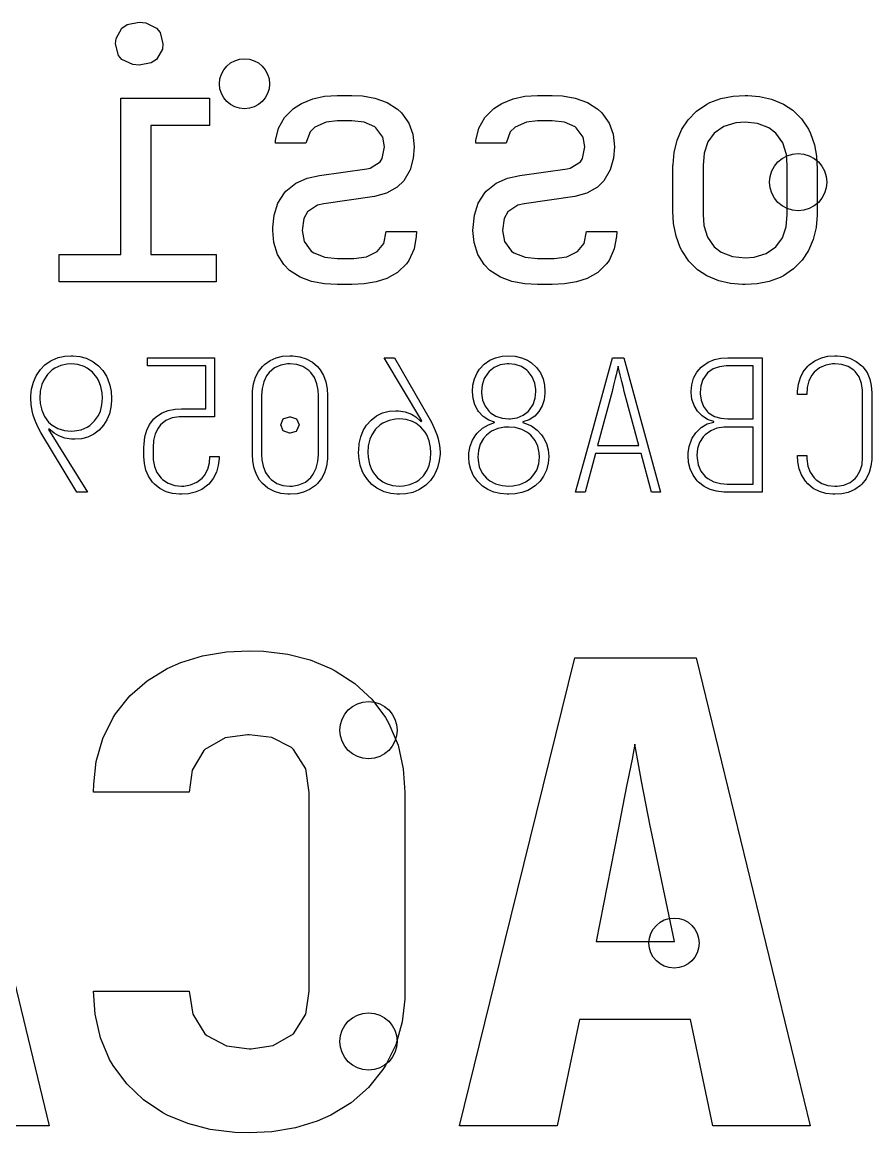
# Model space of a CAD drawing. Extents: x 0.7 to 11, y -6.1 to -1.6.
# Drawn here: x 4.01 to 4.71, y -5.015 to -4.099 of the extents above; entities that cross this region are included whole.
import ezdxf

# ---------------------------------------------------------------- set-up
doc = ezdxf.new("R2010")
doc.units = 0
doc.header["$MEASUREMENT"] = 0
doc.layers.add('BLACK', color=7, linetype='CONTINUOUS')

msp = doc.modelspace()

# ---------------------------------------------------------------- linework, layer by layer
at = {"layer": 'BLACK', "linetype": 'CONTINUOUS'}
for p, q in [((4.09182, -4.1037), (4.09626, -4.10074)), ((4.09626, -4.10074), (4.10614, -4.09885)), ((4.10614, -4.09885), (4.11145, -4.09932)), ((4.11145, -4.09932), (4.12047, -4.1037)), ((4.08699, -4.1124), (4.09182, -4.1037)), ((4.12047, -4.1037), (4.12345, -4.10742)), ((4.12345, -4.10742), (4.12571, -4.11678)), ((4.08658, -4.11678), (4.08699, -4.1124)), ((4.08905, -4.12621), (4.08658, -4.11678)), ((4.1253, -4.12101), (4.12047, -4.12947)), ((4.12571, -4.11678), (4.1253, -4.12101)), ((4.09182, -4.12947), (4.08905, -4.12621)), ((4.10082, -4.13368), (4.09182, -4.12947)), ((4.12047, -4.12947), (4.116, -4.13232)), ((4.10614, -4.13414), (4.10082, -4.13368)), ((4.116, -4.13232), (4.10614, -4.13414)), ((4.09095, -4.29039), (4.09095, -4.1614)), ((4.09095, -4.1614), (4.16398, -4.1614)), ((4.16398, -4.1614), (4.16398, -4.184)), ((4.23346, -4.1701), (4.23993, -4.16587)), ((4.23993, -4.16587), (4.24938, -4.16195)), ((4.24938, -4.16195), (4.25887, -4.15991)), ((4.25887, -4.15991), (4.26937, -4.15923)), ((4.26937, -4.15923), (4.28154, -4.15923)), ((4.28154, -4.15923), (4.29015, -4.15963)), ((4.29015, -4.15963), (4.30052, -4.1614)), ((4.30052, -4.1614), (4.31064, -4.16507)), ((4.31064, -4.16507), (4.31914, -4.17053)), ((4.39866, -4.1701), (4.40513, -4.16587)), ((4.40513, -4.16587), (4.41458, -4.16195)), ((4.41458, -4.16195), (4.42407, -4.15991)), ((4.42407, -4.15991), (4.43457, -4.15923)), ((4.43457, -4.15923), (4.44674, -4.15923)), ((4.44674, -4.15923), (4.45535, -4.15963)), ((4.45535, -4.15963), (4.46572, -4.1614)), ((4.46572, -4.1614), (4.47584, -4.16507)), ((4.47584, -4.16507), (4.48434, -4.17053)), ((4.56576, -4.17207), (4.57415, -4.1664)), ((4.57415, -4.1664), (4.57667, -4.16512)), ((4.57667, -4.16512), (4.58576, -4.16176)), ((4.58576, -4.16176), (4.59586, -4.1598)), ((4.59586, -4.1598), (4.60583, -4.15923)), ((4.60583, -4.15923), (4.60809, -4.15926)), ((4.60809, -4.15926), (4.61779, -4.16008)), ((4.61779, -4.16008), (4.62766, -4.16232)), ((4.62766, -4.16232), (4.63742, -4.1664)), ((4.63742, -4.1664), (4.64518, -4.1715)), ((4.226, -4.17755), (4.23346, -4.1701)), ((4.31914, -4.17053), (4.32234, -4.17349)), ((4.32234, -4.17349), (4.32847, -4.18205)), ((4.3912, -4.17755), (4.39866, -4.1701)), ((4.48434, -4.17053), (4.48754, -4.17349)), ((4.48754, -4.17349), (4.49367, -4.18205)), ((4.55876, -4.17925), (4.56576, -4.17207)), ((4.64518, -4.1715), (4.65235, -4.17853)), ((4.16398, -4.184), (4.11576, -4.184)), ((4.11576, -4.184), (4.11576, -4.29039)), ((4.22104, -4.18633), (4.226, -4.17755)), ((4.25105, -4.18539), (4.24699, -4.18932)), ((4.26031, -4.18115), (4.25105, -4.18539)), ((4.26937, -4.18015), (4.26031, -4.18115)), ((4.28154, -4.18015), (4.26937, -4.18015)), ((4.29155, -4.18126), (4.28154, -4.18015)), ((4.30043, -4.18526), (4.29155, -4.18126)), ((4.30135, -4.18597), (4.30043, -4.18526)), ((4.32847, -4.18205), (4.33171, -4.19117)), ((4.38624, -4.18633), (4.3912, -4.17755)), ((4.41626, -4.18539), (4.41219, -4.18932)), ((4.42551, -4.18115), (4.41626, -4.18539)), ((4.43457, -4.18015), (4.42551, -4.18115)), ((4.44674, -4.18015), (4.43457, -4.18015)), ((4.45675, -4.18126), (4.44674, -4.18015)), ((4.46563, -4.18526), (4.45675, -4.18126)), ((4.46655, -4.18597), (4.46563, -4.18526)), ((4.49367, -4.18205), (4.49691, -4.19117)), ((4.55362, -4.18707), (4.55876, -4.17925)), ((4.58826, -4.1848), (4.58035, -4.19034)), ((4.59815, -4.18182), (4.58826, -4.1848)), ((4.60583, -4.18125), (4.59815, -4.18182)), ((4.61606, -4.18233), (4.60583, -4.18125)), ((4.62542, -4.18595), (4.61606, -4.18233)), ((4.65235, -4.17853), (4.65809, -4.18707)), ((4.2186, -4.19643), (4.22104, -4.18633)), ((4.24699, -4.18932), (4.24346, -4.19861)), ((4.30714, -4.19377), (4.30135, -4.18597)), ((4.30851, -4.20164), (4.30714, -4.19377)), ((4.33171, -4.19117), (4.33279, -4.20164)), ((4.3838, -4.19643), (4.38624, -4.18633)), ((4.41219, -4.18932), (4.40866, -4.19861)), ((4.47234, -4.19377), (4.46655, -4.18597)), ((4.47371, -4.20164), (4.47234, -4.19377)), ((4.49691, -4.19117), (4.49799, -4.20164)), ((4.54976, -4.19606), (4.55362, -4.18707)), ((4.58035, -4.19034), (4.57509, -4.1976)), ((4.63122, -4.19034), (4.62542, -4.18595)), ((4.63693, -4.19836), (4.63122, -4.19034)), ((4.65809, -4.18707), (4.65981, -4.19053)), ((4.65981, -4.19053), (4.66309, -4.19997)), ((4.21841, -4.19861), (4.2186, -4.19643)), ((4.24346, -4.19861), (4.21841, -4.19861)), ((4.3066, -4.2112), (4.30851, -4.20164)), ((4.33279, -4.20164), (4.33211, -4.21087)), ((4.38361, -4.19861), (4.3838, -4.19643)), ((4.40866, -4.19861), (4.38361, -4.19861)), ((4.4718, -4.2112), (4.47371, -4.20164)), ((4.49799, -4.20164), (4.49731, -4.21087)), ((4.54734, -4.20619), (4.54976, -4.19606)), ((4.57509, -4.1976), (4.57202, -4.20688)), ((4.63985, -4.20783), (4.63693, -4.19836)), ((4.66309, -4.19997), (4.66482, -4.20945)), ((4.30481, -4.21409), (4.3066, -4.2112)), ((4.33211, -4.21087), (4.32945, -4.22071)), ((4.47001, -4.21409), (4.4718, -4.2112)), ((4.49731, -4.21087), (4.49465, -4.22071)), ((4.54637, -4.21629), (4.54734, -4.20619)), ((4.57202, -4.20688), (4.57112, -4.21707)), ((4.64059, -4.21707), (4.63985, -4.20783)), ((4.66482, -4.20945), (4.6654, -4.21986)), ((4.2548, -4.22534), (4.29389, -4.21986)), ((4.29389, -4.21986), (4.29646, -4.21932)), ((4.29646, -4.21932), (4.30481, -4.21409)), ((4.32945, -4.22071), (4.32423, -4.22962)), ((4.42001, -4.22534), (4.45909, -4.21986)), ((4.45909, -4.21986), (4.46166, -4.21932)), ((4.46166, -4.21932), (4.47001, -4.21409)), ((4.49465, -4.22071), (4.48943, -4.22962)), ((4.54631, -4.21986), (4.54636, -4.21707)), ((4.54631, -4.25458), (4.54631, -4.21986)), ((4.54636, -4.21707), (4.54637, -4.21629)), ((4.57112, -4.21707), (4.57112, -4.25732)), ((4.64059, -4.25732), (4.64059, -4.21707)), ((4.6654, -4.21986), (4.6654, -4.25458)), ((4.23528, -4.23166), (4.2447, -4.22759)), ((4.2447, -4.22759), (4.2548, -4.22534)), ((4.32423, -4.22962), (4.31887, -4.23493)), ((4.40048, -4.23166), (4.4099, -4.22759)), ((4.4099, -4.22759), (4.42001, -4.22534)), ((4.48943, -4.22962), (4.48407, -4.23493)), ((4.22036, -4.2482), (4.22586, -4.23943)), ((4.22586, -4.23943), (4.2271, -4.23805)), ((4.2271, -4.23805), (4.23528, -4.23166)), ((4.31004, -4.23995), (4.30024, -4.24246)), ((4.31887, -4.23493), (4.31004, -4.23995)), ((4.38556, -4.2482), (4.39106, -4.23943)), ((4.39106, -4.23943), (4.3923, -4.23805)), ((4.3923, -4.23805), (4.40048, -4.23166)), ((4.47524, -4.23995), (4.46544, -4.24246)), ((4.48407, -4.23493), (4.47524, -4.23995)), ((4.21734, -4.25793), (4.22036, -4.2482)), ((4.25836, -4.24852), (4.25314, -4.24964)), ((4.30024, -4.24246), (4.25836, -4.24852)), ((4.38254, -4.25793), (4.38556, -4.2482)), ((4.42356, -4.24852), (4.41834, -4.24964)), ((4.46544, -4.24246), (4.42356, -4.24852)), ((4.21623, -4.2681), (4.21734, -4.25793)), ((4.24485, -4.25515), (4.24183, -4.2608)), ((4.25314, -4.24964), (4.24485, -4.25515)), ((4.38144, -4.2681), (4.38254, -4.25793)), ((4.41005, -4.25515), (4.40703, -4.2608)), ((4.41834, -4.24964), (4.41005, -4.25515)), ((4.54689, -4.26484), (4.54631, -4.25458)), ((4.57112, -4.25732), (4.57185, -4.26656)), ((4.63968, -4.26751), (4.64059, -4.25732)), ((4.66534, -4.25809), (4.66437, -4.26807)), ((4.6654, -4.25458), (4.66534, -4.25809)), ((4.24183, -4.2608), (4.24043, -4.27054)), ((4.40703, -4.2608), (4.40563, -4.27054)), ((4.54889, -4.27525), (4.54689, -4.26484)), ((4.57185, -4.26656), (4.57472, -4.27603)), ((4.63656, -4.27679), (4.63968, -4.26751)), ((4.2162, -4.27054), (4.21623, -4.2681)), ((4.21707, -4.28057), (4.2162, -4.27054)), ((4.24043, -4.27054), (4.2421, -4.27981)), ((4.3078, -4.28122), (4.3099, -4.27136)), ((4.3099, -4.27136), (4.33471, -4.27136)), ((4.33456, -4.27565), (4.33275, -4.28585)), ((4.33471, -4.27136), (4.33456, -4.27565)), ((4.3814, -4.27054), (4.38144, -4.2681)), ((4.38227, -4.28057), (4.3814, -4.27054)), ((4.40563, -4.27054), (4.4073, -4.27981)), ((4.473, -4.28122), (4.4751, -4.27136)), ((4.4751, -4.27136), (4.49991, -4.27136)), ((4.49976, -4.27565), (4.49795, -4.28585)), ((4.49991, -4.27136), (4.49976, -4.27565)), ((4.55231, -4.28461), (4.54889, -4.27525)), ((4.57472, -4.27603), (4.58035, -4.28405)), ((4.63122, -4.28405), (4.63656, -4.27679)), ((4.66437, -4.26807), (4.66195, -4.27817)), ((4.22013, -4.29043), (4.21707, -4.28057)), ((4.2421, -4.27981), (4.24803, -4.28765)), ((4.30245, -4.2878), (4.3078, -4.28122)), ((4.33275, -4.28585), (4.32851, -4.29525)), ((4.38533, -4.29043), (4.38227, -4.28057)), ((4.4073, -4.27981), (4.41323, -4.28765)), ((4.46765, -4.2878), (4.473, -4.28122)), ((4.49795, -4.28585), (4.49371, -4.29525)), ((4.55362, -4.28722), (4.55231, -4.28461)), ((4.58035, -4.28405), (4.5861, -4.28844)), ((4.62325, -4.28959), (4.63122, -4.28405)), ((4.66195, -4.27817), (4.65809, -4.28722)), ((4.03999, -4.31299), (4.03999, -4.29039)), ((4.03999, -4.29039), (4.09095, -4.29039)), ((4.11576, -4.29039), (4.16951, -4.29039)), ((4.16951, -4.29039), (4.16951, -4.31299)), ((4.2254, -4.29879), (4.22013, -4.29043)), ((4.24803, -4.28765), (4.25002, -4.28907)), ((4.25002, -4.28907), (4.25922, -4.29271)), ((4.25922, -4.29271), (4.26937, -4.29371)), ((4.26937, -4.29371), (4.28154, -4.29371)), ((4.28154, -4.29371), (4.2832, -4.29369)), ((4.2832, -4.29369), (4.2935, -4.29223)), ((4.2935, -4.29223), (4.30245, -4.2878)), ((4.32851, -4.29525), (4.32643, -4.29819)), ((4.3906, -4.29879), (4.38533, -4.29043)), ((4.41323, -4.28765), (4.41522, -4.28907)), ((4.41522, -4.28907), (4.42442, -4.29271)), ((4.42442, -4.29271), (4.43457, -4.29371)), ((4.43457, -4.29371), (4.44674, -4.29371)), ((4.44674, -4.29371), (4.4484, -4.29369)), ((4.4484, -4.29369), (4.4587, -4.29223)), ((4.4587, -4.29223), (4.46765, -4.2878)), ((4.49371, -4.29525), (4.49163, -4.29819)), ((4.55936, -4.29584), (4.55362, -4.28722)), ((4.5861, -4.28844), (4.59549, -4.29206)), ((4.59549, -4.29206), (4.60583, -4.29314)), ((4.60583, -4.29314), (4.61342, -4.29257)), ((4.61342, -4.29257), (4.62325, -4.28959)), ((4.65293, -4.29512), (4.64589, -4.30235)), ((4.65809, -4.28722), (4.65293, -4.29512)), ((4.23014, -4.30352), (4.2254, -4.29879)), ((4.23886, -4.30917), (4.23014, -4.30352)), ((4.32643, -4.29819), (4.31911, -4.3052)), ((4.39534, -4.30352), (4.3906, -4.29879)), ((4.40406, -4.30917), (4.39534, -4.30352)), ((4.49163, -4.29819), (4.48431, -4.3052)), ((4.56653, -4.30293), (4.55936, -4.29584)), ((4.57429, -4.30804), (4.56653, -4.30293)), ((4.64589, -4.30235), (4.63742, -4.30804)), ((4.16951, -4.31299), (4.03999, -4.31299)), ((4.24813, -4.31264), (4.23886, -4.30917)), ((4.25884, -4.31464), (4.24813, -4.31264)), ((4.30151, -4.31301), (4.29156, -4.31471)), ((4.31034, -4.31011), (4.30151, -4.31301)), ((4.31911, -4.3052), (4.31034, -4.31011)), ((4.41333, -4.31264), (4.40406, -4.30917)), ((4.42404, -4.31464), (4.41333, -4.31264)), ((4.46671, -4.31301), (4.45676, -4.31471)), ((4.47554, -4.31011), (4.46671, -4.31301)), ((4.48431, -4.3052), (4.47554, -4.31011)), ((4.58405, -4.31212), (4.57429, -4.30804)), ((4.59391, -4.31436), (4.58405, -4.31212)), ((4.62576, -4.31268), (4.6157, -4.31464)), ((4.63487, -4.30932), (4.62576, -4.31268)), ((4.63742, -4.30804), (4.63487, -4.30932)), ((4.26937, -4.3152), (4.25884, -4.31464)), ((4.28154, -4.3152), (4.26937, -4.3152)), ((4.29156, -4.31471), (4.28154, -4.3152)), ((4.43457, -4.3152), (4.42404, -4.31464)), ((4.44674, -4.3152), (4.43457, -4.3152)), ((4.45676, -4.31471), (4.44674, -4.3152)), ((4.60358, -4.31518), (4.59391, -4.31436)), ((4.60583, -4.3152), (4.60358, -4.31518)), ((4.6157, -4.31464), (4.60583, -4.3152)), ((4.03276, -4.3783), (4.03418, -4.37751)), ((4.03418, -4.37751), (4.03923, -4.37544)), ((4.03923, -4.37544), (4.04472, -4.37424)), ((4.04472, -4.37424), (4.05006, -4.37389)), ((4.05006, -4.37389), (4.05126, -4.3739)), ((4.05126, -4.3739), (4.05702, -4.37451)), ((4.05702, -4.37451), (4.06234, -4.37598)), ((4.06234, -4.37598), (4.06723, -4.37832)), ((4.11304, -4.38229), (4.11304, -4.37557)), ((4.11304, -4.37557), (4.16824, -4.37557)), ((4.16824, -4.37557), (4.16824, -4.42429)), ((4.20939, -4.38115), (4.21419, -4.3777)), ((4.21419, -4.3777), (4.219, -4.37558)), ((4.219, -4.37558), (4.22437, -4.37431)), ((4.22437, -4.37431), (4.2303, -4.37389)), ((4.2303, -4.37389), (4.23294, -4.37396)), ((4.23294, -4.37396), (4.23869, -4.37475)), ((4.23869, -4.37475), (4.24388, -4.37638)), ((4.24388, -4.37638), (4.2491, -4.37929)), ((4.33911, -4.42757), (4.30811, -4.37557)), ((4.30811, -4.37557), (4.31672, -4.37557)), ((4.31672, -4.37557), (4.34499, -4.42484)), ((4.39059, -4.38089), (4.39521, -4.37767)), ((4.39521, -4.37767), (4.40009, -4.37552)), ((4.40009, -4.37552), (4.4055, -4.37426)), ((4.4055, -4.37426), (4.41086, -4.37389)), ((4.41086, -4.37389), (4.41615, -4.37425)), ((4.41615, -4.37425), (4.42152, -4.3755)), ((4.42152, -4.3755), (4.42643, -4.37764)), ((4.42643, -4.37764), (4.42964, -4.3797)), ((4.47657, -4.44781), (4.49636, -4.37557)), ((4.49636, -4.37557), (4.50576, -4.37557)), ((4.50576, -4.37557), (4.53613, -4.48645)), ((4.57525, -4.37923), (4.58058, -4.37705)), ((4.58058, -4.37705), (4.58581, -4.37594)), ((4.58581, -4.37594), (4.59157, -4.37557)), ((4.59157, -4.37557), (4.61998, -4.37557)), ((4.61998, -4.37557), (4.61998, -4.48645)), ((4.66329, -4.37798), (4.66873, -4.37555)), ((4.66873, -4.37555), (4.67406, -4.3743)), ((4.67406, -4.3743), (4.67993, -4.37389)), ((4.67993, -4.37389), (4.68164, -4.37392)), ((4.68164, -4.37392), (4.68725, -4.37454)), ((4.68725, -4.37454), (4.69235, -4.37595)), ((4.69235, -4.37595), (4.69754, -4.37852)), ((4.02157, -4.38959), (4.02466, -4.38515)), ((4.02466, -4.38515), (4.02839, -4.38139)), ((4.02839, -4.38139), (4.03276, -4.3783)), ((4.03434, -4.38557), (4.03038, -4.38931)), ((4.03646, -4.38415), (4.03434, -4.38557)), ((4.04154, -4.38186), (4.03646, -4.38415)), ((4.04677, -4.38078), (4.04154, -4.38186)), ((4.05006, -4.38061), (4.04677, -4.38078)), ((4.05539, -4.38111), (4.05006, -4.38061)), ((4.06067, -4.38277), (4.05539, -4.38111)), ((4.06329, -4.38415), (4.06067, -4.38277)), ((4.06761, -4.38748), (4.06329, -4.38415)), ((4.06723, -4.37832), (4.06815, -4.37889)), ((4.06815, -4.37889), (4.07239, -4.38214)), ((4.07239, -4.38214), (4.07602, -4.38606)), ((4.07602, -4.38606), (4.07902, -4.39066)), ((4.16097, -4.38229), (4.11304, -4.38229)), ((4.16097, -4.41757), (4.16097, -4.38229)), ((4.20209, -4.39165), (4.20454, -4.38689)), ((4.20454, -4.38689), (4.20778, -4.38273)), ((4.20778, -4.38273), (4.20939, -4.38115)), ((4.21765, -4.38392), (4.21329, -4.38762)), ((4.22288, -4.38159), (4.21765, -4.38392)), ((4.22833, -4.38067), (4.22288, -4.38159)), ((4.2303, -4.38061), (4.22833, -4.38067)), ((4.23607, -4.38116), (4.2303, -4.38061)), ((4.24112, -4.38283), (4.23607, -4.38116)), ((4.24589, -4.38597), (4.24112, -4.38283)), ((4.24755, -4.38762), (4.24589, -4.38597)), ((4.2491, -4.37929), (4.25306, -4.38273)), ((4.25306, -4.38273), (4.25548, -4.38564)), ((4.25548, -4.38564), (4.25818, -4.39023)), ((4.38471, -4.38809), (4.38679, -4.38494)), ((4.38679, -4.38494), (4.39059, -4.38089)), ((4.39893, -4.38362), (4.39469, -4.38699)), ((4.40391, -4.3815), (4.39893, -4.38362)), ((4.40963, -4.38063), (4.40391, -4.3815)), ((4.41086, -4.38061), (4.40963, -4.38063)), ((4.41617, -4.38111), (4.41086, -4.38061)), ((4.42137, -4.38286), (4.41617, -4.38111)), ((4.42583, -4.38585), (4.42137, -4.38286)), ((4.42703, -4.38699), (4.42583, -4.38585)), ((4.42964, -4.3797), (4.43375, -4.38348)), ((4.43375, -4.38348), (4.437, -4.38809)), ((4.50065, -4.38456), (4.49948, -4.38974)), ((4.50106, -4.38258), (4.50065, -4.38456)), ((4.50226, -4.38781), (4.50106, -4.38258)), ((4.56597, -4.38751), (4.56957, -4.38331)), ((4.56957, -4.38331), (4.57062, -4.38237)), ((4.57062, -4.38237), (4.57525, -4.37923)), ((4.57962, -4.38479), (4.57493, -4.38809)), ((4.58482, -4.38297), (4.57962, -4.38479)), ((4.59026, -4.38231), (4.58482, -4.38297)), ((4.59157, -4.38229), (4.59026, -4.38231)), ((4.61242, -4.38229), (4.59157, -4.38229)), ((4.61242, -4.42597), (4.61242, -4.38229)), ((4.65381, -4.38725), (4.65749, -4.38255)), ((4.65749, -4.38255), (4.65856, -4.3815)), ((4.65856, -4.3815), (4.66329, -4.37798)), ((4.66728, -4.38378), (4.66292, -4.38733)), ((4.67251, -4.38155), (4.66728, -4.38378)), ((4.67796, -4.38067), (4.67251, -4.38155)), ((4.67993, -4.38061), (4.67796, -4.38067)), ((4.68554, -4.38111), (4.67993, -4.38061)), ((4.69095, -4.38285), (4.68554, -4.38111)), ((4.69547, -4.38582), (4.69095, -4.38285)), ((4.69666, -4.38696), (4.69547, -4.38582)), ((4.69754, -4.37852), (4.70204, -4.38213)), ((4.70204, -4.38213), (4.70304, -4.38318)), ((4.70304, -4.38318), (4.70641, -4.38783)), ((4.01739, -4.40138), (4.0188, -4.39571)), ((4.0188, -4.39571), (4.02103, -4.39056)), ((4.02103, -4.39056), (4.02157, -4.38959)), ((4.0273, -4.39397), (4.02574, -4.39769)), ((4.03038, -4.38931), (4.0273, -4.39397)), ((4.07112, -4.39176), (4.06761, -4.38748)), ((4.07245, -4.39405), (4.07112, -4.39176)), ((4.07447, -4.39914), (4.07245, -4.39405)), ((4.07902, -4.39066), (4.08003, -4.39267)), ((4.08003, -4.39267), (4.08196, -4.39807)), ((4.20044, -4.39701), (4.20209, -4.39165)), ((4.20879, -4.39529), (4.20741, -4.40095)), ((4.21116, -4.39042), (4.20879, -4.39529)), ((4.21329, -4.38762), (4.21116, -4.39042)), ((4.25062, -4.39196), (4.24755, -4.38762)), ((4.25269, -4.39709), (4.25062, -4.39196)), ((4.25818, -4.39023), (4.26008, -4.39542)), ((4.26008, -4.39542), (4.26117, -4.40121)), ((4.3813, -4.39825), (4.38256, -4.39292)), ((4.38256, -4.39292), (4.38471, -4.38809)), ((4.39068, -4.39279), (4.38898, -4.39811)), ((4.39358, -4.38822), (4.39068, -4.39279)), ((4.39469, -4.38699), (4.39358, -4.38822)), ((4.4303, -4.39134), (4.42703, -4.38699)), ((4.43235, -4.39644), (4.4303, -4.39134)), ((4.437, -4.38809), (4.43916, -4.39292)), ((4.43916, -4.39292), (4.44042, -4.39824)), ((4.49879, -4.39265), (4.49743, -4.39809)), ((4.49948, -4.38974), (4.49879, -4.39265)), ((4.50274, -4.38974), (4.50226, -4.38781)), ((4.50406, -4.39505), (4.50274, -4.38974)), ((4.50543, -4.40041), (4.50406, -4.39505)), ((4.56185, -4.39791), (4.56339, -4.39238)), ((4.56339, -4.39238), (4.56597, -4.38751)), ((4.57102, -4.39354), (4.56937, -4.39872)), ((4.5742, -4.38883), (4.57102, -4.39354)), ((4.57493, -4.38809), (4.5742, -4.38883)), ((4.64991, -4.39725), (4.65146, -4.39197)), ((4.65146, -4.39197), (4.65381, -4.38725)), ((4.65842, -4.39472), (4.65704, -4.40022)), ((4.66079, -4.39002), (4.65842, -4.39472)), ((4.66292, -4.38733), (4.66079, -4.39002)), ((4.69988, -4.39137), (4.69666, -4.38696)), ((4.70191, -4.39669), (4.69988, -4.39137)), ((4.70641, -4.38783), (4.70875, -4.39321)), ((4.70875, -4.39321), (4.70994, -4.39851)), ((4.01684, -4.40693), (4.01739, -4.40138)), ((4.0245, -4.40322), (4.0242, -4.40885)), ((4.02574, -4.39769), (4.0245, -4.40322)), ((4.0755, -4.40436), (4.07447, -4.39914)), ((4.07576, -4.40901), (4.0755, -4.40436)), ((4.08196, -4.39807), (4.08298, -4.40337)), ((4.08298, -4.40337), (4.08332, -4.40909)), ((4.19946, -4.40665), (4.19959, -4.40297)), ((4.19959, -4.40297), (4.20044, -4.39701)), ((4.20741, -4.40095), (4.20702, -4.40665)), ((4.25368, -4.40232), (4.25269, -4.39709)), ((4.2539, -4.40665), (4.25368, -4.40232)), ((4.26117, -4.40121), (4.26146, -4.40665)), ((4.38093, -4.40352), (4.3813, -4.39825)), ((4.38143, -4.40914), (4.38093, -4.40352)), ((4.38898, -4.39811), (4.38849, -4.40352)), ((4.38849, -4.40352), (4.38852, -4.40476)), ((4.38852, -4.40476), (4.38936, -4.41049)), ((4.43317, -4.40165), (4.43235, -4.39644)), ((4.43273, -4.40885), (4.43322, -4.40352)), ((4.43322, -4.40352), (4.43317, -4.40165)), ((4.44077, -4.40466), (4.44008, -4.41019)), ((4.44042, -4.39824), (4.44079, -4.4035)), ((4.44079, -4.4035), (4.44077, -4.40466)), ((4.49607, -4.40337), (4.48413, -4.44781)), ((4.49743, -4.39809), (4.49607, -4.40337)), ((4.5062, -4.40337), (4.50543, -4.40041)), ((4.51831, -4.44781), (4.5062, -4.40337)), ((4.56133, -4.4041), (4.56134, -4.40329)), ((4.56133, -4.40413), (4.56133, -4.4041)), ((4.56193, -4.40961), (4.56133, -4.40413)), ((4.56134, -4.40329), (4.56185, -4.39791)), ((4.56937, -4.39872), (4.56889, -4.40413)), ((4.56889, -4.40413), (4.56891, -4.40539)), ((4.64909, -4.40578), (4.64916, -4.4031)), ((4.64916, -4.4031), (4.64991, -4.39725)), ((4.65704, -4.40022), (4.65665, -4.40578)), ((4.70272, -4.40226), (4.70191, -4.39669)), ((4.70277, -4.40429), (4.70272, -4.40226)), ((4.70277, -4.45773), (4.70277, -4.40429)), ((4.70994, -4.39851), (4.71033, -4.40436)), ((4.71033, -4.40436), (4.71033, -4.45766)), ((4.0168, -4.40885), (4.01684, -4.40693)), ((4.0168, -4.40888), (4.0168, -4.40885)), ((4.01708, -4.41413), (4.0168, -4.40888)), ((4.01791, -4.41941), (4.01708, -4.41413)), ((4.0242, -4.40885), (4.0245, -4.4133)), ((4.0245, -4.4133), (4.02566, -4.4187)), ((4.07405, -4.41956), (4.07537, -4.4143)), ((4.07537, -4.4143), (4.07576, -4.40901)), ((4.08329, -4.41096), (4.08277, -4.41632)), ((4.08332, -4.40909), (4.08329, -4.41096)), ((4.19946, -4.45537), (4.19946, -4.40665)), ((4.20702, -4.40665), (4.20702, -4.45537)), ((4.2539, -4.45537), (4.2539, -4.40665)), ((4.26146, -4.40665), (4.26146, -4.45537)), ((4.38291, -4.41429), (4.38143, -4.40914)), ((4.38539, -4.41899), (4.38291, -4.41429)), ((4.38936, -4.41049), (4.39142, -4.41549)), ((4.42814, -4.41855), (4.43104, -4.41407)), ((4.43104, -4.41407), (4.43273, -4.40885)), ((4.44008, -4.41019), (4.4384, -4.41526)), ((4.56375, -4.41489), (4.56193, -4.40961)), ((4.56891, -4.40539), (4.5696, -4.41064)), ((4.5696, -4.41064), (4.57147, -4.41566)), ((4.65665, -4.40578), (4.64909, -4.40578)), ((4.01877, -4.42295), (4.01791, -4.41941)), ((4.02056, -4.42826), (4.01877, -4.42295)), ((4.02566, -4.4187), (4.02798, -4.42404)), ((4.06933, -4.4277), (4.07245, -4.42316)), ((4.07245, -4.42316), (4.07405, -4.41956)), ((4.08147, -4.4218), (4.07941, -4.42678)), ((4.08277, -4.41632), (4.08147, -4.4218)), ((4.12023, -4.424), (4.12512, -4.42085)), ((4.12512, -4.42085), (4.13008, -4.41896)), ((4.13008, -4.41896), (4.1357, -4.41786)), ((4.1357, -4.41786), (4.14102, -4.41757)), ((4.14102, -4.41757), (4.16097, -4.41757)), ((4.29731, -4.42695), (4.30168, -4.42358)), ((4.30168, -4.42358), (4.30667, -4.42111)), ((4.30667, -4.42111), (4.31218, -4.41967)), ((4.31218, -4.41967), (4.31764, -4.41925)), ((4.31764, -4.41925), (4.31995, -4.41932)), ((4.31995, -4.41932), (4.3255, -4.42017)), ((4.3255, -4.42017), (4.33071, -4.42216)), ((4.33071, -4.42216), (4.33439, -4.42435)), ((4.386, -4.41988), (4.38539, -4.41899)), ((4.38983, -4.42405), (4.386, -4.41988)), ((4.39142, -4.41549), (4.39469, -4.41975)), ((4.39469, -4.41975), (4.39588, -4.42086)), ((4.39588, -4.42086), (4.40035, -4.42378)), ((4.41781, -4.42509), (4.42279, -4.42303)), ((4.42279, -4.42303), (4.42703, -4.41975)), ((4.42703, -4.41975), (4.42814, -4.41855)), ((4.43574, -4.41985), (4.43228, -4.4237)), ((4.4384, -4.41526), (4.43574, -4.41985)), ((4.56661, -4.41963), (4.56375, -4.41489)), ((4.57039, -4.42355), (4.56661, -4.41963)), ((4.57488, -4.42644), (4.57039, -4.42355)), ((4.57147, -4.41566), (4.57488, -4.42017)), ((4.57488, -4.42017), (4.57564, -4.42087)), ((4.57564, -4.42087), (4.58051, -4.42392)), ((4.02277, -4.43316), (4.02056, -4.42826)), ((4.02798, -4.42404), (4.0314, -4.42862)), ((4.0314, -4.42862), (4.03419, -4.43115)), ((4.03419, -4.43115), (4.03899, -4.43395)), ((4.0583, -4.43487), (4.06329, -4.43269)), ((4.06329, -4.43269), (4.06539, -4.43132)), ((4.06539, -4.43132), (4.06933, -4.4277)), ((4.07667, -4.43118), (4.07301, -4.43527)), ((4.07941, -4.42678), (4.07667, -4.43118)), ((4.1123, -4.43533), (4.11457, -4.43059)), ((4.11457, -4.43059), (4.1181, -4.42597)), ((4.1181, -4.42597), (4.12023, -4.424)), ((4.12372, -4.43088), (4.12163, -4.43354)), ((4.12804, -4.4274), (4.12372, -4.43088)), ((4.13335, -4.42522), (4.12804, -4.4274)), ((4.13897, -4.42435), (4.13335, -4.42522)), ((4.14102, -4.42429), (4.13897, -4.42435)), ((4.16824, -4.42429), (4.14102, -4.42429)), ((4.2229, -4.43093), (4.22495, -4.42597)), ((4.22495, -4.43592), (4.2229, -4.43093)), ((4.22495, -4.42597), (4.22534, -4.42567)), ((4.22534, -4.42567), (4.23046, -4.42429)), ((4.23046, -4.42429), (4.23087, -4.4243)), ((4.23087, -4.4243), (4.23592, -4.42597)), ((4.23592, -4.42597), (4.23802, -4.43093)), ((4.23802, -4.43093), (4.23592, -4.43592)), ((4.29094, -4.43563), (4.29365, -4.43113)), ((4.29365, -4.43113), (4.29731, -4.42695)), ((4.30494, -4.43083), (4.30098, -4.43453)), ((4.30706, -4.42943), (4.30494, -4.43083)), ((4.31214, -4.42719), (4.30706, -4.42943)), ((4.31737, -4.42614), (4.31214, -4.42719)), ((4.32066, -4.42597), (4.31737, -4.42614)), ((4.32618, -4.42646), (4.32066, -4.42597)), ((4.33156, -4.42808), (4.32618, -4.42646)), ((4.3342, -4.42943), (4.33156, -4.42808)), ((4.3385, -4.43271), (4.3342, -4.42943)), ((4.33439, -4.42435), (4.33851, -4.42802)), ((4.34195, -4.4369), (4.3385, -4.43271)), ((4.33851, -4.42802), (4.33911, -4.42757)), ((4.34499, -4.42484), (4.34711, -4.42879)), ((4.34711, -4.42879), (4.34941, -4.43363)), ((4.38919, -4.43373), (4.39414, -4.43077)), ((4.39441, -4.42697), (4.38983, -4.42405)), ((4.39414, -4.43077), (4.3992, -4.42899)), ((4.3992, -4.42854), (4.39441, -4.42697)), ((4.3992, -4.42899), (4.3992, -4.42854)), ((4.40035, -4.42378), (4.40555, -4.42548)), ((4.40555, -4.42548), (4.41086, -4.42597)), ((4.41086, -4.43269), (4.40742, -4.43286)), ((4.41086, -4.42597), (4.41209, -4.42595)), ((4.41626, -4.43312), (4.41086, -4.43269)), ((4.41209, -4.42595), (4.41781, -4.42509)), ((4.42776, -4.42673), (4.42251, -4.42852)), ((4.42251, -4.42852), (4.42251, -4.42899)), ((4.42251, -4.42899), (4.42483, -4.42968)), ((4.42483, -4.42968), (4.42964, -4.43183)), ((4.43228, -4.4237), (4.42776, -4.42673)), ((4.42964, -4.43183), (4.43432, -4.4352)), ((4.56973, -4.43301), (4.57454, -4.43009)), ((4.57454, -4.43009), (4.57992, -4.42854)), ((4.57992, -4.4281), (4.57488, -4.42644)), ((4.57992, -4.42854), (4.57992, -4.4281)), ((4.58051, -4.42392), (4.58591, -4.42551)), ((4.58591, -4.42551), (4.59157, -4.42597)), ((4.5911, -4.43269), (4.58827, -4.43279)), ((4.61242, -4.43269), (4.5911, -4.43269)), ((4.59157, -4.42597), (4.61242, -4.42597)), ((4.61242, -4.47973), (4.61242, -4.43269)), ((4.02496, -4.43718), (4.02277, -4.43316)), ((4.0546, -4.48645), (4.02496, -4.43718)), ((4.03161, -4.43424), (4.03116, -4.43469)), ((4.03116, -4.43469), (4.06337, -4.48645)), ((4.03585, -4.43772), (4.03161, -4.43424)), ((4.03972, -4.43988), (4.03585, -4.43772)), ((4.03899, -4.43395), (4.04452, -4.43559)), ((4.04472, -4.44175), (4.03972, -4.43988)), ((4.04452, -4.43559), (4.05006, -4.43605)), ((4.05031, -4.44267), (4.04472, -4.44175)), ((4.05006, -4.43605), (4.05278, -4.43593)), ((4.05278, -4.43593), (4.0583, -4.43487)), ((4.06375, -4.44096), (4.05837, -4.44236)), ((4.06867, -4.43857), (4.06375, -4.44096)), ((4.07301, -4.43527), (4.06867, -4.43857)), ((4.11009, -4.44678), (4.11081, -4.44072)), ((4.11081, -4.44072), (4.1123, -4.43533)), ((4.11931, -4.43827), (4.11796, -4.44386)), ((4.12163, -4.43354), (4.11931, -4.43827)), ((4.23003, -4.43772), (4.22495, -4.43592)), ((4.23046, -4.43773), (4.23003, -4.43772)), ((4.23551, -4.43624), (4.23046, -4.43773)), ((4.23592, -4.43592), (4.23551, -4.43624)), ((4.28763, -4.44624), (4.28891, -4.44069)), ((4.28891, -4.44069), (4.29094, -4.43563)), ((4.2979, -4.43915), (4.29633, -4.44281)), ((4.30098, -4.43453), (4.2979, -4.43915)), ((4.34326, -4.43915), (4.34195, -4.4369)), ((4.34527, -4.44411), (4.34326, -4.43915)), ((4.34941, -4.43363), (4.35158, -4.43894)), ((4.35158, -4.43894), (4.35274, -4.44247)), ((4.38094, -4.44365), (4.38379, -4.43912)), ((4.38379, -4.43912), (4.38493, -4.43772)), ((4.38493, -4.43772), (4.38919, -4.43373)), ((4.39248, -4.43952), (4.39009, -4.44222)), ((4.39678, -4.43622), (4.39248, -4.43952)), ((4.40176, -4.434), (4.39678, -4.43622)), ((4.40742, -4.43286), (4.40176, -4.434)), ((4.42169, -4.43462), (4.41626, -4.43312)), ((4.42644, -4.4372), (4.42169, -4.43462)), ((4.42923, -4.43952), (4.42644, -4.4372)), ((4.43264, -4.44369), (4.42923, -4.43952)), ((4.43432, -4.4352), (4.43792, -4.43912)), ((4.43792, -4.43912), (4.43963, -4.44159)), ((4.43963, -4.44159), (4.44196, -4.44634)), ((4.56229, -4.44194), (4.56533, -4.43737)), ((4.56533, -4.43737), (4.56913, -4.4335)), ((4.57127, -4.4407), (4.56827, -4.44547)), ((4.56913, -4.4335), (4.56973, -4.43301)), ((4.57283, -4.43904), (4.57127, -4.4407)), ((4.57747, -4.43569), (4.57283, -4.43904)), ((4.58247, -4.43374), (4.57747, -4.43569)), ((4.58827, -4.43279), (4.58247, -4.43374)), ((4.05308, -4.44277), (4.05031, -4.44267)), ((4.05837, -4.44236), (4.05308, -4.44277)), ((4.11002, -4.44957), (4.11009, -4.44678)), ((4.11002, -4.45689), (4.11002, -4.44957)), ((4.11796, -4.44386), (4.11758, -4.44957)), ((4.11758, -4.44957), (4.11758, -4.45692)), ((4.28712, -4.45165), (4.28763, -4.44624)), ((4.29503, -4.44822), (4.29464, -4.45369)), ((4.29633, -4.44281), (4.29503, -4.44822)), ((4.3464, -4.44966), (4.34527, -4.44411)), ((4.34667, -4.45369), (4.3464, -4.44966)), ((4.35274, -4.44247), (4.35386, -4.4478)), ((4.35386, -4.4478), (4.35423, -4.45314)), ((4.37803, -4.45386), (4.37902, -4.44857)), ((4.37902, -4.44857), (4.38094, -4.44365)), ((4.38743, -4.44685), (4.38589, -4.45215)), ((4.39009, -4.44222), (4.38743, -4.44685)), ((4.43492, -4.44854), (4.43264, -4.44369)), ((4.4361, -4.45406), (4.43492, -4.44854)), ((4.44196, -4.44634), (4.44336, -4.45146)), ((4.46599, -4.48645), (4.47657, -4.44781)), ((4.48413, -4.44781), (4.51831, -4.44781)), ((4.55883, -4.45394), (4.55965, -4.44868)), ((4.55965, -4.44868), (4.56157, -4.44337)), ((4.56157, -4.44337), (4.56229, -4.44194)), ((4.56669, -4.45052), (4.56616, -4.45629)), ((4.56827, -4.44547), (4.56669, -4.45052)), ((4.11043, -4.46288), (4.11002, -4.45689)), ((4.11758, -4.45692), (4.11768, -4.45964)), ((4.11768, -4.45964), (4.11865, -4.46524)), ((4.16406, -4.46224), (4.16446, -4.45695)), ((4.16446, -4.45695), (4.17202, -4.45695)), ((4.17199, -4.45871), (4.17135, -4.46453)), ((4.17202, -4.45695), (4.17199, -4.45871)), ((4.19975, -4.46081), (4.19946, -4.45537)), ((4.20702, -4.45537), (4.20724, -4.4597)), ((4.20724, -4.4597), (4.20822, -4.46493)), ((4.25351, -4.46107), (4.2539, -4.45537)), ((4.26133, -4.45905), (4.26047, -4.46501)), ((4.26146, -4.45537), (4.26133, -4.45905)), ((4.28708, -4.45353), (4.28712, -4.45165)), ((4.28709, -4.45369), (4.28708, -4.45353)), ((4.28742, -4.45908), (4.28709, -4.45369)), ((4.28843, -4.46424), (4.28742, -4.45908)), ((4.29464, -4.45369), (4.29485, -4.45766)), ((4.29485, -4.45766), (4.29592, -4.46318)), ((4.34517, -4.46448), (4.34638, -4.45909)), ((4.34638, -4.45909), (4.34667, -4.45369)), ((4.3542, -4.45506), (4.35364, -4.46056)), ((4.35423, -4.45314), (4.3542, -4.45506)), ((4.37789, -4.45697), (4.37803, -4.45386)), ((4.37792, -4.45742), (4.37789, -4.45697)), ((4.37829, -4.46253), (4.37792, -4.45742)), ((4.38589, -4.45215), (4.38545, -4.45742)), ((4.38545, -4.45742), (4.38556, -4.46002)), ((4.38556, -4.46002), (4.38661, -4.46541)), ((4.43571, -4.46309), (4.43627, -4.45742)), ((4.43627, -4.45742), (4.4361, -4.45406)), ((4.44336, -4.45146), (4.44383, -4.45697)), ((4.44383, -4.45697), (4.44343, -4.46252)), ((4.48231, -4.45453), (4.47384, -4.48645)), ((4.52012, -4.45453), (4.48231, -4.45453)), ((4.52857, -4.48645), (4.52012, -4.45453)), ((4.55876, -4.45605), (4.55883, -4.45394)), ((4.55878, -4.45629), (4.55876, -4.45605)), ((4.55917, -4.46184), (4.55878, -4.45629)), ((4.56616, -4.45629), (4.56622, -4.45829)), ((4.56622, -4.45829), (4.5671, -4.4638)), ((4.64938, -4.46148), (4.64909, -4.45621)), ((4.64909, -4.45621), (4.65665, -4.45621)), ((4.65665, -4.45621), (4.65675, -4.45904)), ((4.65675, -4.45904), (4.65768, -4.46485)), ((4.70229, -4.46355), (4.70277, -4.45773)), ((4.7103, -4.45937), (4.70968, -4.46502)), ((4.71033, -4.45766), (4.7103, -4.45937)), ((4.11166, -4.46831), (4.11043, -4.46288)), ((4.1137, -4.47317), (4.11166, -4.46831)), ((4.11865, -4.46524), (4.12066, -4.47014)), ((4.15983, -4.47258), (4.16263, -4.46753)), ((4.16263, -4.46753), (4.16406, -4.46224)), ((4.17135, -4.46453), (4.16989, -4.46979)), ((4.20083, -4.4666), (4.19975, -4.46081)), ((4.20271, -4.4718), (4.20083, -4.4666)), ((4.20822, -4.46493), (4.21026, -4.47006)), ((4.24971, -4.4716), (4.25211, -4.46673)), ((4.25211, -4.46673), (4.25351, -4.46107)), ((4.26047, -4.46501), (4.2588, -4.47038)), ((4.29034, -4.46955), (4.28843, -4.46424)), ((4.29592, -4.46318), (4.2979, -4.46818)), ((4.2979, -4.46818), (4.29921, -4.47044)), ((4.34062, -4.47283), (4.34366, -4.46818)), ((4.34366, -4.46818), (4.34517, -4.46448)), ((4.35224, -4.46622), (4.35001, -4.47141)), ((4.35364, -4.46056), (4.35224, -4.46622)), ((4.37952, -4.46766), (4.37829, -4.46253)), ((4.3818, -4.47281), (4.37952, -4.46766)), ((4.38661, -4.46541), (4.38908, -4.47067)), ((4.43088, -4.47301), (4.43404, -4.46813)), ((4.43404, -4.46813), (4.43571, -4.46309)), ((4.44204, -4.46813), (4.43968, -4.47322)), ((4.44343, -4.46252), (4.44204, -4.46813)), ((4.56042, -4.4671), (4.55917, -4.46184)), ((4.56287, -4.47246), (4.56042, -4.4671)), ((4.5671, -4.4638), (4.56931, -4.46907)), ((4.56931, -4.46907), (4.57283, -4.47346)), ((4.65048, -4.46709), (4.64938, -4.46148)), ((4.65237, -4.47214), (4.65048, -4.46709)), ((4.65768, -4.46485), (4.65959, -4.46989)), ((4.69809, -4.47343), (4.70084, -4.46864)), ((4.70084, -4.46864), (4.70229, -4.46355)), ((4.70968, -4.46502), (4.70826, -4.47014)), ((4.11705, -4.47804), (4.1137, -4.47317)), ((4.11858, -4.47968), (4.11705, -4.47804)), ((4.12066, -4.47014), (4.12409, -4.47474)), ((4.12409, -4.47474), (4.12534, -4.47594)), ((4.12534, -4.47594), (4.13001, -4.47906)), ((4.14829, -4.48048), (4.1535, -4.47827)), ((4.1535, -4.47827), (4.15795, -4.47477)), ((4.15795, -4.47477), (4.15983, -4.47258)), ((4.16723, -4.47511), (4.16349, -4.47971)), ((4.16989, -4.46979), (4.16723, -4.47511)), ((4.20538, -4.4764), (4.20271, -4.4718)), ((4.20778, -4.47931), (4.20538, -4.4764)), ((4.21026, -4.47006), (4.21329, -4.4744)), ((4.21329, -4.4744), (4.21493, -4.47605)), ((4.21493, -4.47605), (4.21964, -4.47919)), ((4.23783, -4.48043), (4.24314, -4.4781)), ((4.24314, -4.4781), (4.24755, -4.4744)), ((4.24755, -4.4744), (4.24971, -4.4716)), ((4.25634, -4.47514), (4.25306, -4.47931)), ((4.2588, -4.47038), (4.25634, -4.47514)), ((4.29134, -4.47154), (4.29034, -4.46955)), ((4.2943, -4.47608), (4.29134, -4.47154)), ((4.29792, -4.47996), (4.2943, -4.47608)), ((4.29921, -4.47044), (4.3027, -4.47466)), ((4.3027, -4.47466), (4.30706, -4.47795)), ((4.30706, -4.47795), (4.30972, -4.4793)), ((4.32934, -4.48019), (4.33452, -4.47795)), ((4.33452, -4.47795), (4.33666, -4.47655)), ((4.33666, -4.47655), (4.34062, -4.47283)), ((4.34635, -4.47685), (4.3426, -4.48063)), ((4.34946, -4.47238), (4.34635, -4.47685)), ((4.35001, -4.47141), (4.34946, -4.47238)), ((4.38206, -4.47325), (4.3818, -4.47281)), ((4.3853, -4.4777), (4.38206, -4.47325)), ((4.38932, -4.48143), (4.3853, -4.4777)), ((4.38908, -4.47067), (4.39248, -4.47474)), ((4.39248, -4.47474), (4.39527, -4.47701)), ((4.39527, -4.47701), (4.40002, -4.47953)), ((4.41996, -4.48014), (4.42494, -4.47797)), ((4.42494, -4.47797), (4.42923, -4.47474)), ((4.42923, -4.47474), (4.43088, -4.47301)), ((4.43675, -4.47732), (4.43278, -4.48112)), ((4.43968, -4.47322), (4.43675, -4.47732)), ((4.5664, -4.47713), (4.56287, -4.47246)), ((4.56745, -4.47818), (4.5664, -4.47713)), ((4.57218, -4.4818), (4.56745, -4.47818)), ((4.57283, -4.47346), (4.57503, -4.47527)), ((4.57503, -4.47527), (4.58015, -4.47796)), ((4.58015, -4.47796), (4.5856, -4.47934)), ((4.65552, -4.47721), (4.65237, -4.47214)), ((4.65749, -4.47947), (4.65552, -4.47721)), ((4.65959, -4.46989), (4.66287, -4.47461)), ((4.66287, -4.47461), (4.66449, -4.47621)), ((4.66449, -4.47621), (4.66919, -4.47926)), ((4.68726, -4.48052), (4.6924, -4.47842)), ((4.6924, -4.47842), (4.69666, -4.47509)), ((4.69666, -4.47509), (4.69809, -4.47343)), ((4.70567, -4.47534), (4.70204, -4.47984)), ((4.70826, -4.47014), (4.70567, -4.47534)), ((4.06337, -4.48645), (4.0546, -4.48645)), ((4.12318, -4.48338), (4.11858, -4.47968)), ((4.12845, -4.48602), (4.12318, -4.48338)), ((4.13362, -4.48746), (4.12845, -4.48602)), ((4.13001, -4.47906), (4.13546, -4.48089)), ((4.1393, -4.4881), (4.13362, -4.48746)), ((4.13546, -4.48089), (4.14102, -4.48141)), ((4.14102, -4.48141), (4.14294, -4.48135)), ((4.14294, -4.48135), (4.14829, -4.48048)), ((4.15217, -4.48652), (4.14685, -4.48773)), ((4.15762, -4.48415), (4.15217, -4.48652)), ((4.1624, -4.48073), (4.15762, -4.48415)), ((4.16349, -4.47971), (4.1624, -4.48073)), ((4.21231, -4.48317), (4.20778, -4.47931)), ((4.21757, -4.48593), (4.21231, -4.48317)), ((4.22278, -4.48744), (4.21757, -4.48593)), ((4.21964, -4.47919), (4.22462, -4.48086)), ((4.22855, -4.4881), (4.22278, -4.48744)), ((4.22462, -4.48086), (4.2303, -4.48141)), ((4.2303, -4.48141), (4.23231, -4.48135)), ((4.23231, -4.48135), (4.23783, -4.48043)), ((4.24173, -4.48644), (4.2363, -4.48771)), ((4.24658, -4.48433), (4.24173, -4.48644)), ((4.25143, -4.48089), (4.24658, -4.48433)), ((4.25306, -4.47931), (4.25143, -4.48089)), ((4.30219, -4.48318), (4.29792, -4.47996)), ((4.30312, -4.48375), (4.30219, -4.48318)), ((4.30808, -4.48606), (4.30312, -4.48375)), ((4.31352, -4.48752), (4.30808, -4.48606)), ((4.30972, -4.4793), (4.31513, -4.48093)), ((4.31881, -4.48809), (4.31352, -4.48752)), ((4.31513, -4.48093), (4.32066, -4.48141)), ((4.32066, -4.48141), (4.32401, -4.48125)), ((4.32401, -4.48125), (4.32934, -4.48019)), ((4.33165, -4.48658), (4.32608, -4.48778)), ((4.33676, -4.48451), (4.33165, -4.48658)), ((4.3382, -4.48372), (4.33676, -4.48451)), ((4.3426, -4.48063), (4.3382, -4.48372)), ((4.39364, -4.4842), (4.38932, -4.48143)), ((4.3985, -4.48627), (4.39364, -4.4842)), ((4.40383, -4.48758), (4.3985, -4.48627)), ((4.40002, -4.47953), (4.40546, -4.481)), ((4.40964, -4.48812), (4.40383, -4.48758)), ((4.40546, -4.481), (4.41086, -4.48141)), ((4.41086, -4.48141), (4.4143, -4.48125)), ((4.4143, -4.48125), (4.41996, -4.48014)), ((4.42158, -4.48674), (4.41613, -4.48782)), ((4.4266, -4.4849), (4.42158, -4.48674)), ((4.42803, -4.4842), (4.4266, -4.4849)), ((4.43278, -4.48112), (4.42803, -4.4842)), ((4.47384, -4.48645), (4.46599, -4.48645)), ((4.53613, -4.48645), (4.52857, -4.48645)), ((4.57697, -4.48412), (4.57218, -4.4818)), ((4.58236, -4.48565), (4.57697, -4.48412)), ((4.58835, -4.48638), (4.58236, -4.48565)), ((4.5856, -4.47934), (4.5911, -4.47973)), ((4.5911, -4.48645), (4.58835, -4.48638)), ((4.5911, -4.47973), (4.61242, -4.47973)), ((4.61998, -4.48645), (4.5911, -4.48645)), ((4.66204, -4.48326), (4.65749, -4.47947)), ((4.6673, -4.48597), (4.66204, -4.48326)), ((4.67248, -4.48745), (4.6673, -4.48597)), ((4.66919, -4.47926), (4.67419, -4.48087)), ((4.6782, -4.4881), (4.67248, -4.48745)), ((4.67419, -4.48087), (4.67993, -4.48141)), ((4.67993, -4.48141), (4.68188, -4.48136)), ((4.68188, -4.48136), (4.68726, -4.48052)), ((4.69095, -4.48655), (4.6857, -4.48774)), ((4.6963, -4.48421), (4.69095, -4.48655)), ((4.70098, -4.48084), (4.6963, -4.48421)), ((4.70204, -4.47984), (4.70098, -4.48084)), ((4.14102, -4.48813), (4.1393, -4.4881)), ((4.14685, -4.48773), (4.14102, -4.48813)), ((4.2303, -4.48813), (4.22855, -4.4881)), ((4.2363, -4.48771), (4.2303, -4.48813)), ((4.32066, -4.48813), (4.31881, -4.48809)), ((4.32608, -4.48778), (4.32066, -4.48813)), ((4.41086, -4.48813), (4.40964, -4.48812)), ((4.41613, -4.48782), (4.41086, -4.48813)), ((4.67993, -4.48813), (4.6782, -4.4881)), ((4.6857, -4.48774), (4.67993, -4.48813)), ((3.93769, -4.62299), (4.03187, -5.00886)), ((4.14037, -4.6268), (4.15839, -4.62127)), ((4.15839, -4.62127), (4.17803, -4.61806)), ((4.17803, -4.61806), (4.19685, -4.61715)), ((4.19685, -4.61715), (4.20861, -4.6175)), ((4.20861, -4.6175), (4.22862, -4.61994)), ((4.22862, -4.61994), (4.24714, -4.6247)), ((4.24714, -4.6247), (4.26418, -4.63176)), ((4.40777, -4.85685), (4.46551, -4.62299)), ((4.46551, -4.62299), (4.56545, -4.62299)), ((4.56545, -4.62299), (4.65963, -5.00886)), ((4.11255, -4.64196), (4.12925, -4.63176)), ((4.12925, -4.63176), (4.14037, -4.6268)), ((4.26418, -4.63176), (4.26775, -4.63362)), ((4.26775, -4.63362), (4.28408, -4.64427)), ((4.09832, -4.65441), (4.11255, -4.64196)), ((4.28408, -4.64427), (4.29791, -4.65717)), ((4.08655, -4.66911), (4.09832, -4.65441)), ((4.29791, -4.65717), (4.30921, -4.67232)), ((4.08449, -4.67232), (4.08655, -4.66911)), ((4.07601, -4.68952), (4.08449, -4.67232)), ((4.30921, -4.67232), (4.31207, -4.67727)), ((4.31207, -4.67727), (4.31956, -4.69498)), ((4.17704, -4.68906), (4.16031, -4.69854)), ((4.19538, -4.6864), (4.17704, -4.68906)), ((4.19685, -4.68639), (4.19538, -4.6864)), ((4.21549, -4.68872), (4.19685, -4.68639)), ((4.23174, -4.69707), (4.21549, -4.68872)), ((4.07067, -4.70858), (4.07601, -4.68952)), ((4.23339, -4.69854), (4.23174, -4.69707)), ((4.31956, -4.69498), (4.32393, -4.71457)), ((4.51493, -4.69434), (4.51256, -4.70659)), ((4.51828, -4.71243), (4.51493, -4.69434)), ((4.15951, -4.69931), (4.14982, -4.71571)), ((4.16031, -4.69854), (4.15951, -4.69931)), ((4.24344, -4.71459), (4.23339, -4.69854)), ((4.51256, -4.70659), (4.5089, -4.72503)), ((4.06855, -4.72731), (4.07067, -4.70858)), ((4.14982, -4.71571), (4.14734, -4.73389)), ((4.24627, -4.73398), (4.24344, -4.71459)), ((4.32393, -4.71457), (4.3252, -4.7338)), ((4.52051, -4.72476), (4.51828, -4.71243)), ((4.5089, -4.72503), (4.50841, -4.72749)), ((4.52386, -4.74303), (4.52051, -4.72476)), ((4.06841, -4.73389), (4.06855, -4.72731)), ((4.14734, -4.73389), (4.06841, -4.73389)), ((4.24627, -4.89787), (4.24627, -4.73398)), ((4.3252, -4.7338), (4.3252, -4.89805)), ((4.50841, -4.72749), (4.50478, -4.74598)), ((4.52757, -4.76155), (4.52386, -4.74303)), ((4.50478, -4.74598), (4.50123, -4.76459)), ((4.52809, -4.76404), (4.52757, -4.76155)), ((4.50123, -4.76459), (4.48287, -4.85685)), ((4.54755, -4.85685), (4.52809, -4.76404)), ((4.37023, -5.00886), (4.40777, -4.85685)), ((4.48287, -4.85685), (4.54755, -4.85685)), ((4.06968, -4.91681), (4.06841, -4.89778)), ((4.06841, -4.89778), (4.14734, -4.89778)), ((4.14734, -4.89778), (4.15019, -4.91685)), ((4.24344, -4.91692), (4.24627, -4.89787)), ((4.3252, -4.89805), (4.32506, -4.90453)), ((4.32506, -4.90453), (4.32295, -4.92307)), ((4.07408, -4.93634), (4.06968, -4.91681)), ((4.15019, -4.91685), (4.16031, -4.93304)), ((4.23339, -4.93304), (4.24344, -4.91692)), ((4.32295, -4.92307), (4.31764, -4.94206)), ((4.46917, -4.92116), (4.45071, -5.00886)), ((4.5607, -4.92116), (4.46917, -4.92116)), ((4.57915, -5.00886), (4.5607, -4.92116)), ((4.08162, -4.95415), (4.07408, -4.93634)), ((4.16031, -4.93304), (4.16196, -4.93454)), ((4.16196, -4.93454), (4.17821, -4.94308)), ((4.21666, -4.94273), (4.23339, -4.93304)), ((4.17821, -4.94308), (4.19685, -4.94546)), ((4.19685, -4.94546), (4.19832, -4.94545)), ((4.19832, -4.94545), (4.21666, -4.94273)), ((4.31764, -4.94206), (4.30921, -4.95935)), ((4.08449, -4.95916), (4.08162, -4.95415)), ((4.09577, -4.97446), (4.08449, -4.95916)), ((4.30715, -4.96258), (4.29534, -4.97738)), ((4.30921, -4.95935), (4.30715, -4.96258)), ((4.10951, -4.98748), (4.09577, -4.97446)), ((4.29534, -4.97738), (4.28102, -4.98991)), ((4.12571, -4.99822), (4.10951, -4.98748)), ((4.28102, -4.98991), (4.26418, -5.00018)), ((4.12925, -5.00009), (4.12571, -4.99822)), ((4.14619, -5.00715), (4.12925, -5.00009)), ((4.26418, -5.00018), (4.25299, -5.00512)), ((4.03187, -5.00886), (3.95139, -5.00886)), ((4.16476, -5.01191), (4.14619, -5.00715)), ((4.25299, -5.00512), (4.23496, -5.01061)), ((4.45071, -5.00886), (4.37023, -5.00886)), ((4.65963, -5.00886), (4.57915, -5.00886)), ((4.18494, -5.01435), (4.16476, -5.01191)), ((4.19685, -5.0147), (4.18494, -5.01435)), ((4.21545, -5.0138), (4.19685, -5.0147)), ((4.23496, -5.01061), (4.21545, -5.0138))]:
    msp.add_line(p, q, dxfattribs=at)
at = {"layer": 'BLACK'}
for centre, radius in [((4.19291, -4.14961), 0.02067), ((4.64961, -4.23071), 0.02362), ((4.29528, -4.68268), 0.02362), ((4.54724, -4.85827), 0.02067), ((4.29528, -4.93937), 0.02362)]:
    msp.add_circle(centre, radius, dxfattribs=at)

doc.saveas('drawing.dxf')
